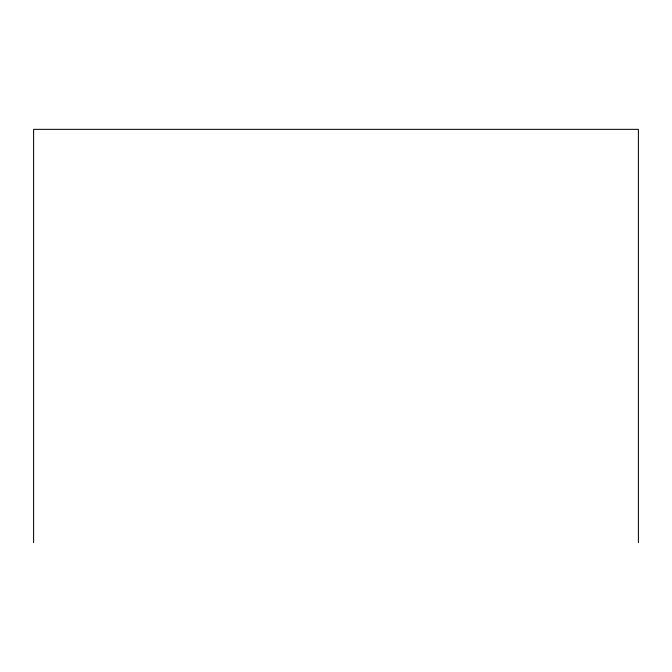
<?xml version="1.0" encoding="UTF-8"?>
<svg xmlns="http://www.w3.org/2000/svg" width="672" height="672" viewBox="0 0 672 672"><rect width="100%" height="100%" fill="white"/><g stroke="black" fill="none" stroke-linecap="round" stroke-linejoin="round"><path stroke-width="1.01" d="M638.4 542.648L638.4 129.352L33.6 129.352L33.6 542.648"/></g></svg>
